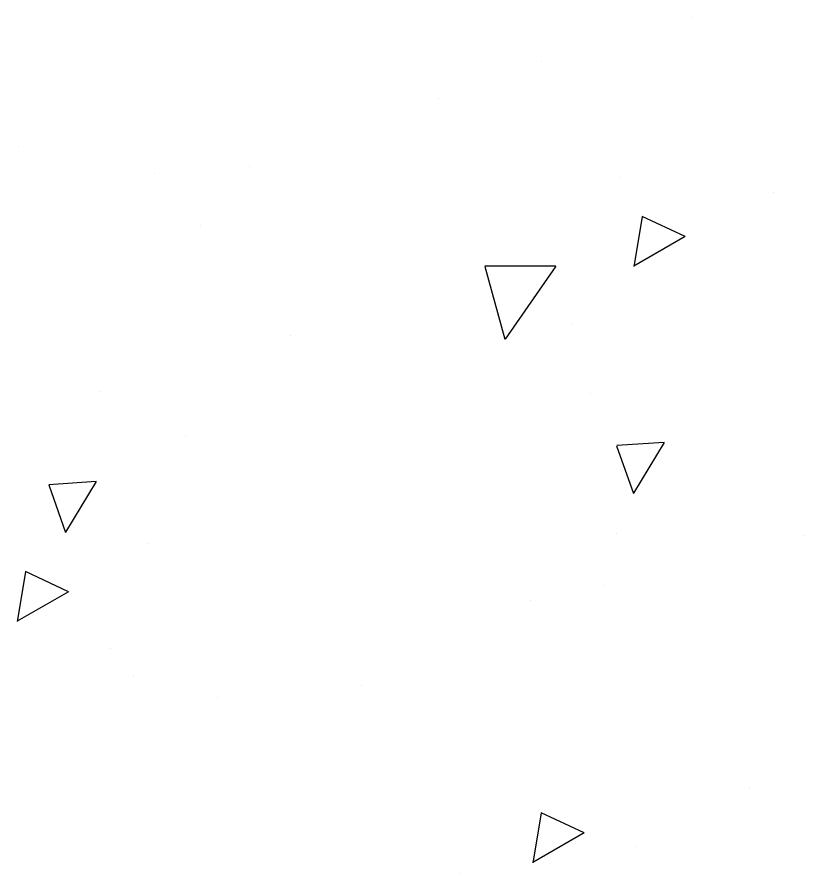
# Model space of a CAD drawing. Header units: inches. Extents: x -7543 to -822, y 102837 to 190349.
# Drawn here: x -837.36808 to -837.3606, y 102837.1145 to 102837.12263 of the extents above; entities that cross this region are included whole.
import ezdxf

# ---------------------------------------------------------------- set-up
doc = ezdxf.new("R2010")
doc.units = ezdxf.units.IN
doc.header["$MEASUREMENT"] = 0
doc.layers.add('BİTKİ', color=96, linetype='Continuous', lineweight=25)

msp = doc.modelspace()

# ---------------------------------------------------------------- linework, layer by layer
at = {"layer": 'BİTKİ'}
for p, q in [((-837.3616682, 102837.1226267), (-837.3616682, 102837.1226267)), ((-837.3631071, 102837.1222022), (-837.3631071, 102837.1222022)), ((-837.3640801, 102837.1218528), (-837.3640801, 102837.1218528)), ((-837.3680615, 102837.1213981), (-837.3680615, 102837.1213981)), ((-837.3658724, 102837.1212057), (-837.3658724, 102837.1212057)), ((-837.3667749, 102837.1211395), (-837.3667749, 102837.1211395)), ((-837.3623615, 102837.1211032), (-837.3623615, 102837.1211032)), ((-837.3608996, 102837.1209599), (-837.3608996, 102837.1209599)), ((-837.3617399, 102837.1205468), (-837.3621475, 102837.1207374)), ((-837.3621485, 102837.1207346), (-837.3622283, 102837.1202632)), ((-837.3663428, 102837.1206485), (-837.3663428, 102837.1206485)), ((-837.3617399, 102837.1205468), (-837.3622273, 102837.1202661)), ((-837.363642, 102837.1202625), (-837.3634495, 102837.1195717)), ((-837.3629658, 102837.1202661), (-837.3636408, 102837.1202647)), ((-837.3629658, 102837.1202661), (-837.3634483, 102837.1195739)), ((-837.3628094, 102837.1197217), (-837.3628094, 102837.1197217)), ((-837.3654819, 102837.1196082), (-837.3654819, 102837.1196082)), ((-837.3672982, 102837.1190724), (-837.3672982, 102837.1190724)), ((-837.3626351, 102837.1190577), (-837.3626351, 102837.1190577)), ((-837.3664772, 102837.118659), (-837.3664772, 102837.118659)), ((-837.36239, 102837.1185609), (-837.3622313, 102837.1181099)), ((-837.36194, 102837.1185946), (-837.362389, 102837.1185637)), ((-837.36194, 102837.1185946), (-837.3622303, 102837.1181128)), ((-837.3673273, 102837.118224), (-837.3677762, 102837.1181932)), ((-837.3673273, 102837.118224), (-837.3676175, 102837.1177422)), ((-837.3677772, 102837.1181903), (-837.3676186, 102837.1177393)), ((-837.3623892, 102837.1177313), (-837.3623892, 102837.1177313)), ((-837.3606041, 102837.1177101), (-837.3606041, 102837.1177101)), ((-837.3668394, 102837.1176367), (-837.3668394, 102837.1176367)), ((-837.367998, 102837.1173662), (-837.3680778, 102837.1168948)), ((-837.3675893, 102837.1171784), (-837.367997, 102837.117369)), ((-837.3675893, 102837.1171784), (-837.3680768, 102837.1168977)), ((-837.3625118, 102837.1172411), (-837.3625118, 102837.1172411)), ((-837.363209, 102837.1170904), (-837.363209, 102837.1170904)), ((-837.3671904, 102837.1166357), (-837.3671904, 102837.1166357)), ((-837.3669715, 102837.1163796), (-837.3669715, 102837.1163796)), ((-837.3648083, 102837.1162891), (-837.3648083, 102837.1162891)), ((-837.3661795, 102837.1161784), (-837.3661795, 102837.1161784)), ((-837.3611309, 102837.1153133), (-837.3611309, 102837.1153133)), ((-837.3631065, 102837.1150785), (-837.3631863, 102837.1146072)), ((-837.3626979, 102837.1148907), (-837.3631055, 102837.1150814)), ((-837.3626979, 102837.1148907), (-837.3631853, 102837.11461)), ((-837.3622141, 102837.1147605), (-837.3622141, 102837.1147605)), ((-837.3638788, 102837.1145027), (-837.3638788, 102837.1145027))]:
    msp.add_line(p, q, dxfattribs=at)

doc.saveas('drawing.dxf')
